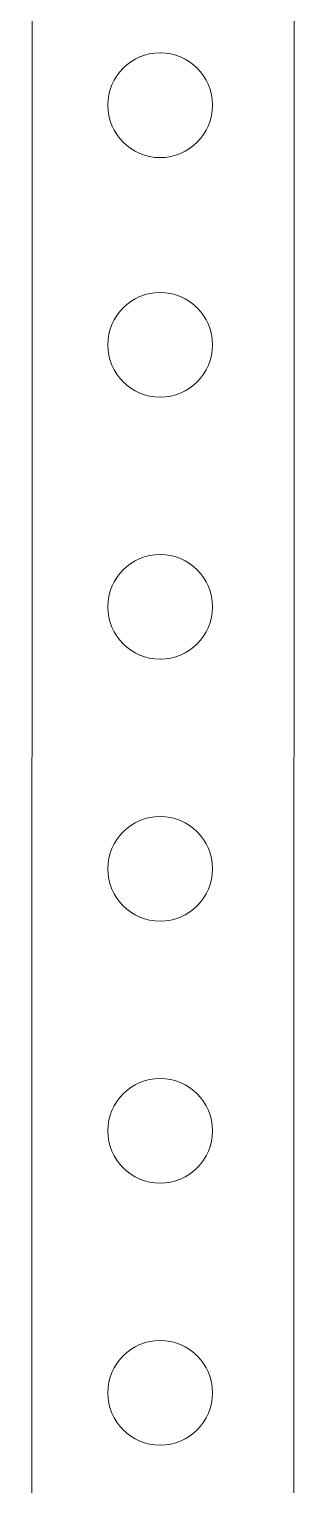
# Model space of a CAD drawing. Header units: millimetres. Extents: x 1880 to 4113, y 771 to 2990.
# Drawn here: x 2360.7 to 2381.2, y 1748.8 to 1859.9 of the extents above; entities that cross this region are included whole.
import ezdxf

# ---------------------------------------------------------------- set-up
doc = ezdxf.new("R2010")
doc.units = ezdxf.units.MM
doc.layers.add('004-PI-DIN Šina', color=3, linetype='Continuous')

msp = doc.modelspace()

# ---------------------------------------------------------------- linework, layer by layer
at = {"layer": '004-PI-DIN Šina', "color": 0, "linetype": 'ByBlock', "lineweight": 0}
for p, q in [((2361.21, 2621.13), (2360.7, 1193.72)), ((2380.7, 1193.72), (2381.21, 2621.13))]:
    msp.add_line(p, q, dxfattribs=at)
at = {"layer": '004-PI-DIN Šina', "color": 0, "linetype": 'ByBlock', "lineweight": 0, "ltscale": 0.01}
for centre in [(2370.7, 1854.08), (2370.7, 1835.79), (2370.7, 1815.79), (2370.7, 1815.79), (2370.7, 1795.79), (2370.7, 1775.79), (2370.7, 1755.79)]:
    msp.add_circle(centre, 4, dxfattribs=at)

doc.saveas('drawing.dxf')
